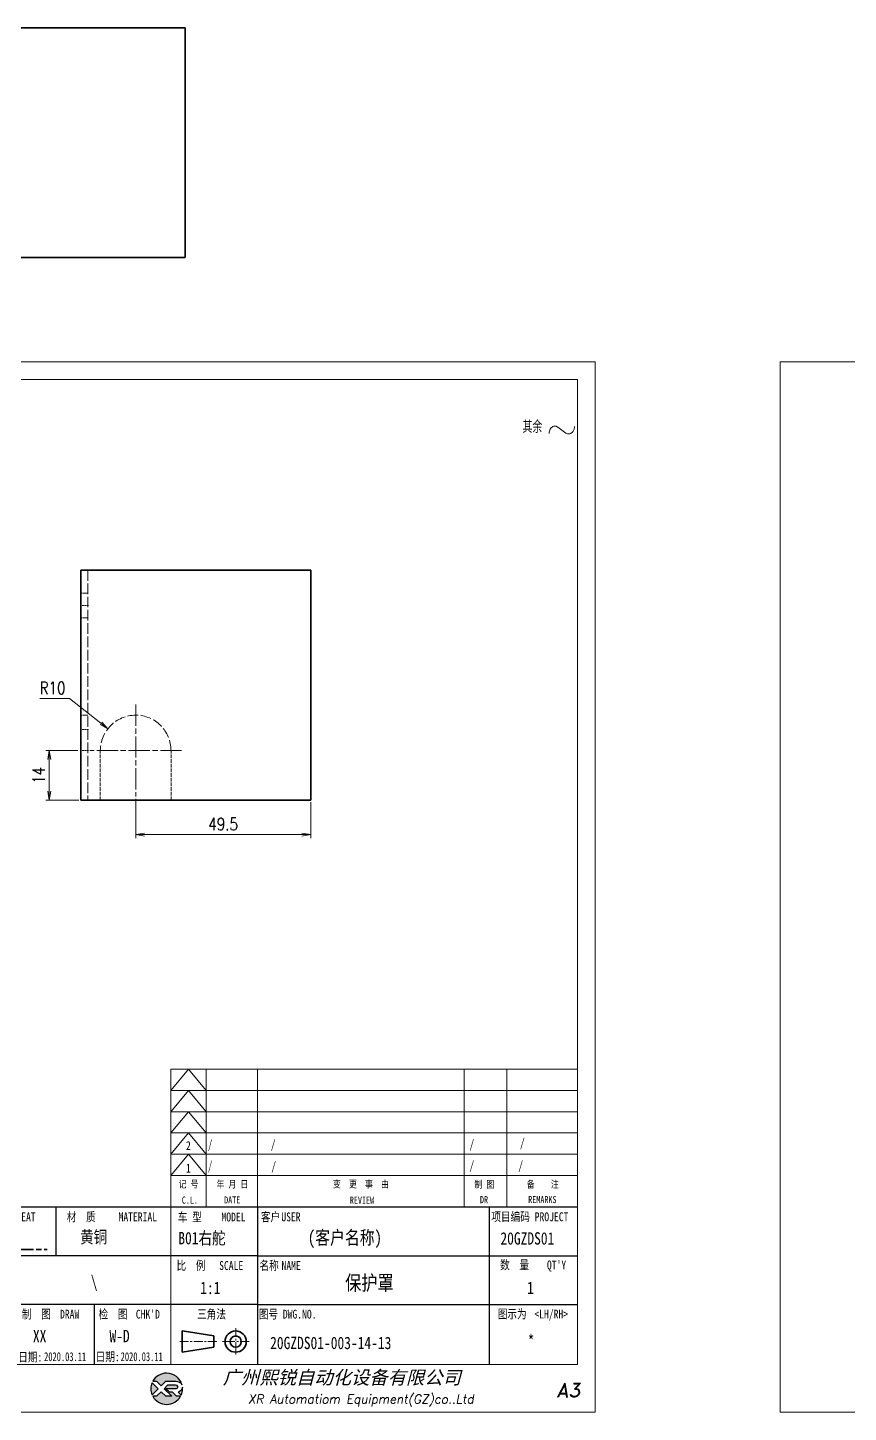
# Model space of a CAD drawing. Header units: inches. Extents: x 269 to 10986, y 1043 to 4337.
# Drawn here: x 3654 to 3886.1, y 1166.8 to 1558.3 of the extents above; entities that cross this region are included whole.
import ezdxf
from ezdxf.enums import TextEntityAlignment as Align

# ---------------------------------------------------------------- set-up
doc = ezdxf.new("R2010")
doc.units = ezdxf.units.IN
doc.header["$MEASUREMENT"] = 0
for name, pattern in [('AM_ISO02W050x2', [3.75, 3, -0.75]), ('AM_ISO08W050x2', [9, 6, -0.75, 1.5, -0.75]), ('CENTER', [2, 1.25, -0.25, 0.25, -0.25]), ('DOT2', [0.125, 0, -0.125])]:
    doc.linetypes.add(name, pattern=pattern)
for name, color, linetype in [('DIM', 3, 'Continuous'), ('layer 1', 7, 'Continuous'), ('图\\M+19E79\\M+195B6\\M+18E9A', 7, 'Continuous'), ('图号', 7, 'Continuous'), ('图名', 7, 'Continuous'), ('数量', 7, 'Continuous'), ('材质', 7, 'Continuous'), ('表面处理', 7, 'Continuous'), ('车型', 7, 'Continuous')]:
    doc.layers.add(name, color=color, linetype=linetype)
for name, color, linetype, lineweight in [('中心线', 2, 'AM_ISO08W050x2', 18), ('图框', 7, 'Continuous', 18), ('标注线', 3, 'Continuous', 18), ('粗实线', 7, 'Continuous', 35), ('粗点划线', 6, 'AM_ISO08W050x2', 35), ('虚线', 1, 'AM_ISO02W050x2', 18)]:
    doc.layers.add(name, color=color, linetype=linetype, lineweight=lineweight)
doc.layers.add('打印', color=7, linetype='Continuous', lineweight=15, plot=False)
doc.layers.add('打印-禁用', color=7, linetype='Continuous', lineweight=15, plot=False)
doc.styles.add('DIM', font='romans.shx', dxfattribs={"width": 0.8, "bigfont": 'bigfont.shx'})
doc.styles.add('STYLE1', font='')
doc.styles.add('国标', font='simfang.ttf', dxfattribs={"width": 0.8})
doc.styles.add('机械长仿宋', font='gbenor.shx', dxfattribs={"height": 1, "bigfont": 'gbcbig.shx'})
doc.styles.add('标题\\M+18E9A', font='romand.shx', dxfattribs={"oblique": 10, "bigfont": 'bigfont.shx'})
doc.styles.get('STYLE1').set_extended_font_data('SimSun')
doc.dimstyles.new('XR 1-1$0', dxfattribs={"dimtxt": 3.5, "dimasz": 2.5, "dimexe": 1, "dimexo": 0.625, "dimgap": 1.2, "dimtad": 1, "dimzin": 9, "dimdsep": 46, "dimtxsty": 'DIM', "dimblk": 'OPEN', "dimcen": 0, "dimclrd": 8, "dimclre": 8, "dimclrt": 2, "dimazin": 2, "dimtfac": 0.5, "dimtmove": 0, "dimatfit": 3, "dimldrblk": 'OPEN', "dimfxl": 0, "dimtolj": 2, "dimlwd": 18, "dimlwe": 18, "dimarcsym": 0})
doc.dimstyles.new('XR 1-1$4', dxfattribs={"dimtxt": 3.5, "dimasz": 2.5, "dimexe": 1, "dimexo": 0.625, "dimgap": 1.2, "dimtad": 1, "dimtoh": 1, "dimdsep": 46, "dimtxsty": 'DIM', "dimblk": 'OPEN', "dimcen": 0, "dimclrd": 8, "dimclre": 8, "dimclrt": 2, "dimazin": 2, "dimtfac": 0.5, "dimtofl": 0, "dimtmove": 0, "dimatfit": 3, "dimldrblk": 'OPEN', "dimfxl": 0, "dimtolj": 2, "dimlwd": 18, "dimlwe": 18, "dimarcsym": 0})

# ---------------------------------------------------------------- blocks, each defined once
blk = doc.blocks.new('XR')
at = {"true_color": 0xfc8000}
h = blk.add_hatch(color=30, dxfattribs=at)
h.set_gradient(color1=(252, 128, 0), rotation=240, one_color=1, tint=1, name='INVCURVED')
edge = h.paths.add_edge_path()
edge.add_spline(control_points=[(-434.18, -5928.47), (-433.9, -5928.74), (-433.63, -5929.01), (-433.63, -5929.01), (-433.63, -5929.01), (-433.63, -5929.01), (-433.36, -5928.74), (-433.09, -5928.47)], knot_values=[0.5625, 0.5625, 0.5625, 0.5625, 0.625, 0.625, 0.625, 0.625, 0.6875, 0.6875, 0.6875, 0.6875], degree=3, periodic=0)
edge.add_spline(control_points=[(-433.09, -5928.47), (-432.82, -5928.2), (-432.54, -5927.93), (-432.54, -5927.93), (-432.54, -5927.93), (-432.54, -5927.93), (-432.04, -5927.93), (-431.53, -5927.93)], knot_values=[0.4375, 0.4375, 0.4375, 0.4375, 0.5, 0.5, 0.5, 0.5, 0.5625, 0.5625, 0.5625, 0.5625], degree=3, periodic=0)
edge.add_spline(control_points=[(-431.53, -5927.93), (-431.03, -5927.93), (-430.52, -5927.93), (-430.52, -5927.93), (-430.52, -5927.93), (-430, -5927.93), (-429.43, -5927.96), (-429.01, -5928.33)], knot_values=[0.25, 0.25, 0.25, 0.25, 0.3125, 0.3125, 0.3125, 0.3125, 0.4375, 0.4375, 0.4375, 0.4375], degree=3, periodic=0)
edge.add_spline(control_points=[(-429.01, -5928.33), (-428.88, -5928.44), (-428.78, -5928.59), (-428.71, -5928.75)], knot_values=[0.125, 0.125, 0.125, 0.125, 0.25, 0.25, 0.25, 0.25], degree=3, periodic=0)
edge.add_spline(control_points=[(-428.71, -5928.75), (-429.13, -5927.18), (-430.58, -5926.02), (-432.31, -5926.02)], knot_values=[0, 0, 0, 0, 0.125, 0.125, 0.125, 0.125], degree=3, periodic=0)
edge.add_spline(control_points=[(-432.31, -5926.02), (-433.72, -5926.02), (-434.94, -5926.79), (-435.58, -5927.93)], knot_values=[0.875, 0.875, 0.875, 0.875, 1, 1, 1, 1], degree=3, periodic=0)
edge.add_spline(control_points=[(-435.58, -5927.93), (-435.58, -5927.93), (-434.72, -5927.93), (-434.72, -5927.93), (-434.72, -5927.93), (-434.72, -5927.93), (-434.45, -5928.2), (-434.18, -5928.47)], knot_values=[0.6875, 0.6875, 0.6875, 0.6875, 0.8125, 0.8125, 0.8125, 0.8125, 0.875, 0.875, 0.875, 0.875], degree=3, periodic=0)
edge = h.paths.add_edge_path()
edge.add_spline(control_points=[(-434.79, -5929.26), (-435.04, -5929.02), (-435.34, -5928.72), (-435.54, -5928.53)], knot_values=[0.562504, 0.562504, 0.562504, 0.562504, 0.656252, 0.656252, 0.656252, 0.656252], degree=3, periodic=0)
edge.add_spline(control_points=[(-435.54, -5928.53), (-435.67, -5928.4), (-435.76, -5928.31), (-435.76, -5928.31), (-435.76, -5928.31), (-435.94, -5928.74), (-436.03, -5929.21), (-436.03, -5929.71)], knot_values=[0.25, 0.25, 0.25, 0.25, 0.312504, 0.312504, 0.312504, 0.312504, 0.562504, 0.562504, 0.562504, 0.562504], degree=3, periodic=0)
edge.add_spline(control_points=[(-436.03, -5929.71), (-436.03, -5930.2), (-435.94, -5930.67), (-435.76, -5931.1), (-435.76, -5931.1), (-435.4, -5930.75), (-435.05, -5930.4)], knot_values=[0.874998, 0.874998, 0.874998, 0.874998, 1.124998, 1.124998, 1.124998, 1.25, 1.25, 1.25, 1.25], degree=3, periodic=0)
edge.add_spline(control_points=[(-435.05, -5930.4), (-434.7, -5930.05), (-434.34, -5929.71), (-434.34, -5929.71), (-434.34, -5929.71), (-434.34, -5929.71), (-434.34, -5929.71), (-434.34, -5929.71)], knot_values=[0.749878, 0.749878, 0.749878, 0.749878, 0.874875, 0.874875, 0.874875, 0.874875, 0.874998, 0.874998, 0.874998, 0.874998], degree=3, periodic=0)
edge.add_spline(control_points=[(-434.34, -5929.71), (-434.34, -5929.71), (-434.34, -5929.71), (-434.34, -5929.71)], knot_values=[0.749634, 0.749634, 0.749634, 0.749634, 0.749817, 0.749817, 0.749817, 0.749817], degree=3, periodic=0)
edge.add_spline(control_points=[(-434.35, -5929.7), (-434.35, -5929.7), (-434.35, -5929.7), (-434.35, -5929.7)], knot_values=[0.738281, 0.738281, 0.738281, 0.738281, 0.742188, 0.742188, 0.742188, 0.742188], degree=3, periodic=0)
edge.add_spline(control_points=[(-434.35, -5929.7), (-434.36, -5929.69), (-434.37, -5929.68), (-434.38, -5929.67)], knot_values=[0.726563, 0.726563, 0.726563, 0.726563, 0.738281, 0.738281, 0.738281, 0.738281], degree=3, periodic=0)
edge.add_spline(control_points=[(-434.38, -5929.67), (-434.38, -5929.66), (-434.39, -5929.65), (-434.4, -5929.65)], knot_values=[0.718751, 0.718751, 0.718751, 0.718751, 0.726563, 0.726563, 0.726563, 0.726563], degree=3, periodic=0)
edge.add_spline(control_points=[(-434.4, -5929.65), (-434.42, -5929.63), (-434.45, -5929.6), (-434.47, -5929.58)], knot_values=[0.703126, 0.703126, 0.703126, 0.703126, 0.718751, 0.718751, 0.718751, 0.718751], degree=3, periodic=0)
edge.add_spline(control_points=[(-434.47, -5929.58), (-434.5, -5929.55), (-434.53, -5929.52), (-434.56, -5929.49)], knot_values=[0.687501, 0.687501, 0.687501, 0.687501, 0.703126, 0.703126, 0.703126, 0.703126], degree=3, periodic=0)
edge.add_spline(control_points=[(-434.56, -5929.49), (-434.63, -5929.42), (-434.71, -5929.35), (-434.79, -5929.26)], knot_values=[0.656252, 0.656252, 0.656252, 0.656252, 0.687501, 0.687501, 0.687501, 0.687501], degree=3, periodic=0)
at = {"true_color": 0x0348ff}
h = blk.add_hatch(color=160, dxfattribs=at)
h.set_gradient(color1=(3, 72, 255), color2=(0, 41, 153), one_color=1, tint=0.3, name='HEMISPHERICAL')
edge = h.paths.add_edge_path()
edge.add_spline(control_points=[(-432.54, -5929.67), (-432.26, -5929.95), (-431.94, -5930.23), (-431.66, -5930.51), (-431.66, -5930.51), (-431.66, -5930.51), (-431.66, -5930.51), (-431.66, -5930.51)], knot_values=[0.736842, 0.736842, 0.736842, 0.736842, 0.789474, 0.789474, 0.789474, 0.789474, 0.802633, 0.802633, 0.802633, 0.802633], degree=3, periodic=0)
edge.add_spline(control_points=[(-431.66, -5930.51), (-431.65, -5930.51), (-431.65, -5930.52), (-431.65, -5930.52)], knot_values=[0.802633, 0.802633, 0.802633, 0.802633, 0.815791, 0.815791, 0.815791, 0.815791], degree=3, periodic=0)
edge.add_spline(control_points=[(-431.65, -5930.52), (-431.64, -5930.53), (-431.64, -5930.53), (-431.64, -5930.53)], knot_values=[0.815791, 0.815791, 0.815791, 0.815791, 0.82237, 0.82237, 0.82237, 0.82237], degree=3, periodic=0)
edge.add_spline(control_points=[(-431.64, -5930.53), (-431.64, -5930.53), (-431.64, -5930.53), (-431.63, -5930.54)], knot_values=[0.82237, 0.82237, 0.82237, 0.82237, 0.828949, 0.828949, 0.828949, 0.828949], degree=3, periodic=0)
edge.add_spline(control_points=[(-431.63, -5930.54), (-431.63, -5930.54), (-431.63, -5930.54), (-431.63, -5930.54), (-431.63, -5930.54), (-431.63, -5930.54), (-431.59, -5930.54), (-431.52, -5930.54)], knot_values=[0.841901, 0.841901, 0.841901, 0.841901, 0.842105, 0.842105, 0.842105, 0.842105, 0.855264, 0.855264, 0.855264, 0.855264], degree=3, periodic=0)
edge.add_spline(control_points=[(-431.52, -5930.54), (-431.46, -5930.54), (-431.38, -5930.54), (-431.3, -5930.54)], knot_values=[0.855264, 0.855264, 0.855264, 0.855264, 0.868422, 0.868422, 0.868422, 0.868422], degree=3, periodic=0)
edge.add_spline(control_points=[(-431.3, -5930.54), (-431.26, -5930.54), (-431.22, -5930.54), (-431.18, -5930.54)], knot_values=[0.868422, 0.868422, 0.868422, 0.868422, 0.875, 0.875, 0.875, 0.875], degree=3, periodic=0)
edge.add_spline(control_points=[(-431.18, -5930.54), (-431.14, -5930.54), (-431.1, -5930.54), (-431.07, -5930.54)], knot_values=[0.875, 0.875, 0.875, 0.875, 0.881579, 0.881579, 0.881579, 0.881579], degree=3, periodic=0)
edge.add_spline(control_points=[(-431.07, -5930.54), (-431.05, -5930.54), (-431.04, -5930.54), (-431.03, -5930.54)], knot_values=[0.881579, 0.881579, 0.881579, 0.881579, 0.884869, 0.884869, 0.884869, 0.884869], degree=3, periodic=0)
edge.add_spline(control_points=[(-431.03, -5930.54), (-431.02, -5930.54), (-431, -5930.54), (-431, -5930.54)], knot_values=[0.884869, 0.884869, 0.884869, 0.884869, 0.888158, 0.888158, 0.888158, 0.888158], degree=3, periodic=0)
edge.add_spline(control_points=[(-431, -5930.54), (-430.99, -5930.54), (-430.99, -5930.54), (-430.98, -5930.54)], knot_values=[0.888158, 0.888158, 0.888158, 0.888158, 0.889803, 0.889803, 0.889803, 0.889803], degree=3, periodic=0)
edge.add_spline(control_points=[(-430.98, -5930.54), (-430.98, -5930.54), (-430.98, -5930.54), (-430.97, -5930.54)], knot_values=[0.889803, 0.889803, 0.889803, 0.889803, 0.891447, 0.891447, 0.891447, 0.891447], degree=3, periodic=0)
edge.add_spline(control_points=[(-430.97, -5930.54), (-430.97, -5930.54), (-430.97, -5930.54), (-430.97, -5930.54)], knot_values=[0.891447, 0.891447, 0.891447, 0.891447, 0.89227, 0.89227, 0.89227, 0.89227], degree=3, periodic=0)
edge.add_spline(control_points=[(-430.97, -5930.54), (-430.97, -5930.54), (-430.97, -5930.54), (-430.97, -5930.54)], knot_values=[0.89227, 0.89227, 0.89227, 0.89227, 0.893092, 0.893092, 0.893092, 0.893092], degree=3, periodic=0)
edge.add_spline(control_points=[(-430.97, -5930.54), (-430.97, -5930.54), (-430.97, -5930.54), (-430.97, -5930.54)], knot_values=[0.893092, 0.893092, 0.893092, 0.893092, 0.893503, 0.893503, 0.893503, 0.893503], degree=3, periodic=0)
edge.add_spline(control_points=[(-430.97, -5930.54), (-430.97, -5930.54), (-430.97, -5930.54), (-430.97, -5930.54)], knot_values=[0.893503, 0.893503, 0.893503, 0.893503, 0.893914, 0.893914, 0.893914, 0.893914], degree=3, periodic=0)
edge.add_spline(control_points=[(-430.97, -5930.54), (-430.97, -5930.54), (-430.97, -5930.54), (-430.97, -5930.54)], knot_values=[0.893914, 0.893914, 0.893914, 0.893914, 0.89412, 0.89412, 0.89412, 0.89412], degree=3, periodic=0)
edge.add_spline(control_points=[(-430.97, -5930.54), (-430.97, -5930.54), (-430.97, -5930.54), (-430.97, -5930.54)], knot_values=[0.89412, 0.89412, 0.89412, 0.89412, 0.894326, 0.894326, 0.894326, 0.894326], degree=3, periodic=0)
edge.add_spline(control_points=[(-430.97, -5930.54), (-430.97, -5930.54), (-430.97, -5930.54), (-430.97, -5930.54)], knot_values=[0.894428, 0.894428, 0.894428, 0.894428, 0.894531, 0.894531, 0.894531, 0.894531], degree=3, periodic=0)
edge.add_spline(control_points=[(-430.97, -5930.54), (-430.97, -5930.54), (-430.97, -5930.54), (-430.97, -5930.54)], knot_values=[0.894531, 0.894531, 0.894531, 0.894531, 0.894583, 0.894583, 0.894583, 0.894583], degree=3, periodic=0)
edge.add_spline(control_points=[(-430.97, -5930.54), (-430.97, -5930.54), (-430.97, -5930.54), (-430.97, -5930.54), (-430.97, -5930.54), (-430.97, -5930.54), (-430.73, -5930.78), (-430.49, -5931.01)], knot_values=[0.894685, 0.894685, 0.894685, 0.894685, 0.894737, 0.894737, 0.894737, 0.894737, 0.921052, 0.921052, 0.921052, 0.921052], degree=3, periodic=0)
edge.add_spline(control_points=[(-430.49, -5931.01), (-430.26, -5931.24), (-430.02, -5931.48), (-430.02, -5931.48)], knot_values=[0.921052, 0.921052, 0.921052, 0.921052, 0.947368, 0.947368, 0.947368, 0.947368], degree=3, periodic=0)
edge.add_spline(control_points=[(-430.02, -5931.48), (-430.02, -5931.48), (-430.02, -5931.48), (-430.02, -5931.48)], knot_values=[0.947522, 0.947522, 0.947522, 0.947522, 0.947573, 0.947573, 0.947573, 0.947573], degree=3, periodic=0)
edge.add_spline(control_points=[(-430.02, -5931.48), (-430.02, -5931.48), (-430.02, -5931.48), (-430.02, -5931.48)], knot_values=[0.947573, 0.947573, 0.947573, 0.947573, 0.947676, 0.947676, 0.947676, 0.947676], degree=3, periodic=0)
edge.add_spline(control_points=[(-430.02, -5931.48), (-430.02, -5931.48), (-430.02, -5931.48), (-430.02, -5931.48)], knot_values=[0.947676, 0.947676, 0.947676, 0.947676, 0.947779, 0.947779, 0.947779, 0.947779], degree=3, periodic=0)
edge.add_spline(control_points=[(-430.02, -5931.48), (-430.02, -5931.48), (-430.02, -5931.48), (-430.02, -5931.48)], knot_values=[0.947779, 0.947779, 0.947779, 0.947779, 0.947984, 0.947984, 0.947984, 0.947984], degree=3, periodic=0)
edge.add_spline(control_points=[(-430.02, -5931.48), (-430.02, -5931.48), (-430.02, -5931.48), (-430.02, -5931.48)], knot_values=[0.947984, 0.947984, 0.947984, 0.947984, 0.94819, 0.94819, 0.94819, 0.94819], degree=3, periodic=0)
edge.add_spline(control_points=[(-430.02, -5931.48), (-430.02, -5931.48), (-430.02, -5931.48), (-430.02, -5931.48)], knot_values=[0.94819, 0.94819, 0.94819, 0.94819, 0.948601, 0.948601, 0.948601, 0.948601], degree=3, periodic=0)
edge.add_spline(control_points=[(-430.02, -5931.48), (-430.02, -5931.48), (-430.02, -5931.48), (-430.02, -5931.48)], knot_values=[0.948601, 0.948601, 0.948601, 0.948601, 0.949012, 0.949012, 0.949012, 0.949012], degree=3, periodic=0)
edge.add_spline(control_points=[(-430.02, -5931.48), (-430.02, -5931.48), (-430.01, -5931.48), (-430.01, -5931.48)], knot_values=[0.949012, 0.949012, 0.949012, 0.949012, 0.949834, 0.949834, 0.949834, 0.949834], degree=3, periodic=0)
edge.add_spline(control_points=[(-430.01, -5931.48), (-430.01, -5931.48), (-430.01, -5931.48), (-430.01, -5931.48)], knot_values=[0.949834, 0.949834, 0.949834, 0.949834, 0.950657, 0.950657, 0.950657, 0.950657], degree=3, periodic=0)
edge.add_spline(control_points=[(-430.01, -5931.48), (-430.01, -5931.48), (-430, -5931.48), (-430, -5931.48)], knot_values=[0.950657, 0.950657, 0.950657, 0.950657, 0.952301, 0.952301, 0.952301, 0.952301], degree=3, periodic=0)
edge.add_spline(control_points=[(-430, -5931.48), (-429.99, -5931.48), (-429.98, -5931.48), (-429.98, -5931.48)], knot_values=[0.952301, 0.952301, 0.952301, 0.952301, 0.953946, 0.953946, 0.953946, 0.953946], degree=3, periodic=0)
edge.add_spline(control_points=[(-429.98, -5931.48), (-429.96, -5931.48), (-429.95, -5931.48), (-429.93, -5931.48)], knot_values=[0.953946, 0.953946, 0.953946, 0.953946, 0.957236, 0.957236, 0.957236, 0.957236], degree=3, periodic=0)
edge.add_spline(control_points=[(-429.93, -5931.48), (-429.91, -5931.48), (-429.89, -5931.48), (-429.87, -5931.48)], knot_values=[0.957236, 0.957236, 0.957236, 0.957236, 0.960525, 0.960525, 0.960525, 0.960525], degree=3, periodic=0)
edge.add_spline(control_points=[(-429.87, -5931.48), (-429.82, -5931.48), (-429.77, -5931.48), (-429.71, -5931.48)], knot_values=[0.960525, 0.960525, 0.960525, 0.960525, 0.967104, 0.967104, 0.967104, 0.967104], degree=3, periodic=0)
edge.add_spline(control_points=[(-429.71, -5931.48), (-429.65, -5931.48), (-429.59, -5931.48), (-429.53, -5931.48)], knot_values=[0.967104, 0.967104, 0.967104, 0.967104, 0.973683, 0.973683, 0.973683, 0.973683], degree=3, periodic=0)
edge.add_spline(control_points=[(-429.53, -5931.48), (-429.41, -5931.48), (-429.29, -5931.48), (-429.19, -5931.48)], knot_values=[0.973683, 0.973683, 0.973683, 0.973683, 0.98684, 0.98684, 0.98684, 0.98684], degree=3, periodic=0)
edge.add_spline(control_points=[(-429.19, -5931.48), (-429.1, -5931.48), (-429.04, -5931.48), (-429.04, -5931.48), (-429.67, -5932.62), (-430.9, -5933.39), (-432.31, -5933.39)], knot_values=[0.98684, 0.98684, 0.98684, 0.98684, 1, 1, 1, 1.052632, 1.052632, 1.052632, 1.052632], degree=3, periodic=0)
edge.add_spline(control_points=[(-432.31, -5933.39), (-433.72, -5933.39), (-434.94, -5932.62), (-435.58, -5931.48), (-435.58, -5931.48), (-435.58, -5931.48), (-435.36, -5931.48), (-435.15, -5931.48)], knot_values=[0.052632, 0.052632, 0.052632, 0.052632, 0.105263, 0.105263, 0.105263, 0.105263, 0.131579, 0.131579, 0.131579, 0.131579], degree=3, periodic=0)
edge.add_spline(control_points=[(-435.15, -5931.48), (-434.93, -5931.48), (-434.72, -5931.48), (-434.72, -5931.48), (-434.72, -5931.48), (-434.72, -5931.48), (-434.45, -5931.21), (-434.18, -5930.94)], knot_values=[0.131579, 0.131579, 0.131579, 0.131579, 0.157895, 0.157895, 0.157895, 0.157895, 0.184211, 0.184211, 0.184211, 0.184211], degree=3, periodic=0)
edge.add_spline(control_points=[(-434.18, -5930.94), (-433.9, -5930.67), (-433.63, -5930.4), (-433.63, -5930.4), (-433.63, -5930.4), (-433.63, -5930.4), (-433.36, -5930.67), (-433.09, -5930.94)], knot_values=[0.184211, 0.184211, 0.184211, 0.184211, 0.210526, 0.210526, 0.210526, 0.210526, 0.236842, 0.236842, 0.236842, 0.236842], degree=3, periodic=0)
edge.add_spline(control_points=[(-433.09, -5930.94), (-432.82, -5931.21), (-432.54, -5931.48), (-432.54, -5931.48), (-432.54, -5931.48), (-432.54, -5931.48), (-432.19, -5931.48), (-431.83, -5931.48)], knot_values=[0.236842, 0.236842, 0.236842, 0.236842, 0.263158, 0.263158, 0.263158, 0.263158, 0.289474, 0.289474, 0.289474, 0.289474], degree=3, periodic=0)
edge.add_spline(control_points=[(-431.83, -5931.48), (-431.48, -5931.48), (-431.12, -5931.48), (-431.12, -5931.48), (-431.12, -5931.48), (-431.12, -5931.48), (-431.57, -5931.03), (-432.02, -5930.59)], knot_values=[0.289474, 0.289474, 0.289474, 0.289474, 0.315789, 0.315789, 0.315789, 0.315789, 0.342105, 0.342105, 0.342105, 0.342105], degree=3, periodic=0)
edge.add_spline(control_points=[(-432.02, -5930.59), (-432.47, -5930.15), (-432.92, -5929.71), (-432.92, -5929.71), (-432.92, -5929.71), (-432.92, -5929.71), (-432.71, -5929.5), (-432.5, -5929.29)], knot_values=[0.342105, 0.342105, 0.342105, 0.342105, 0.368421, 0.368421, 0.368421, 0.368421, 0.394737, 0.394737, 0.394737, 0.394737], degree=3, periodic=0)
edge.add_spline(control_points=[(-432.5, -5929.29), (-432.3, -5929.09), (-432.09, -5928.88), (-432.09, -5928.88)], knot_values=[0.394737, 0.394737, 0.394737, 0.394737, 0.421053, 0.421053, 0.421053, 0.421053], degree=3, periodic=0)
edge.add_spline(control_points=[(-432.09, -5928.88), (-432.09, -5928.88), (-432.06, -5928.86), (-432.06, -5928.86)], knot_values=[0.421053, 0.421053, 0.421053, 0.421053, 0.473684, 0.473684, 0.473684, 0.473684], degree=3, periodic=0)
edge.add_spline(control_points=[(-432.06, -5928.86), (-432.06, -5928.86), (-432.06, -5928.86), (-432.06, -5928.86), (-432.06, -5928.86), (-432.06, -5928.86), (-430.4, -5928.86), (-430.26, -5928.86)], knot_values=[0.473684, 0.473684, 0.473684, 0.473684, 0.473684, 0.473684, 0.473684, 0.473684, 0.526316, 0.526316, 0.526316, 0.526316], degree=3, periodic=0)
edge.add_spline(control_points=[(-430.26, -5928.86), (-429.54, -5928.86), (-429.62, -5929.4), (-429.83, -5929.55)], knot_values=[0.526316, 0.526316, 0.526316, 0.526316, 0.578947, 0.578947, 0.578947, 0.578947], degree=3, periodic=0)
edge.add_spline(control_points=[(-429.83, -5929.55), (-429.94, -5929.62), (-430.08, -5929.65), (-430.26, -5929.65), (-430.26, -5929.65), (-430.26, -5929.65), (-430.48, -5929.65), (-430.71, -5929.66)], knot_values=[0.578947, 0.578947, 0.578947, 0.578947, 0.631579, 0.631579, 0.631579, 0.631579, 0.657895, 0.657895, 0.657895, 0.657895], degree=3, periodic=0)
edge.add_spline(control_points=[(-430.71, -5929.66), (-430.93, -5929.66), (-431.15, -5929.67), (-431.15, -5929.67), (-431.15, -5929.67), (-431.15, -5929.67), (-432.54, -5929.67), (-432.54, -5929.67)], knot_values=[0.657895, 0.657895, 0.657895, 0.657895, 0.684211, 0.684211, 0.684211, 0.684211, 0.736842, 0.736842, 0.736842, 0.736842], degree=3, periodic=0)
edge = h.paths.add_edge_path()
edge.add_spline(control_points=[(-428.6, -5929.32), (-428.61, -5929.67), (-428.76, -5930), (-429.06, -5930.22)], knot_values=[0.8, 0.8, 0.8, 0.8, 1, 1, 1, 1], degree=3, periodic=0)
edge.add_spline(control_points=[(-429.06, -5930.22), (-429.22, -5930.34), (-429.41, -5930.43), (-429.61, -5930.48)], knot_values=[0.6, 0.6, 0.6, 0.6, 0.8, 0.8, 0.8, 0.8], degree=3, periodic=0)
edge.add_spline(control_points=[(-429.61, -5930.48), (-429.61, -5930.48), (-428.9, -5931.19), (-428.9, -5931.19), (-428.9, -5931.19), (-428.69, -5930.73), (-428.58, -5930.23), (-428.58, -5929.71)], knot_values=[0.2, 0.2, 0.2, 0.2, 0.4, 0.4, 0.4, 0.4, 0.6, 0.6, 0.6, 0.6], degree=3, periodic=0)
edge.add_spline(control_points=[(-428.58, -5929.71), (-428.58, -5929.58), (-428.59, -5929.45), (-428.6, -5929.32)], knot_values=[0, 0, 0, 0, 0.2, 0.2, 0.2, 0.2], degree=3, periodic=0)
at = {"layer": 'layer 1', "color": 30}
for points, knots in [([(-432.31, -5926.02), (-430.58, -5926.02), (-429.13, -5927.18), (-428.71, -5928.75), (-428.71, -5928.75), (-428.78, -5928.59), (-428.88, -5928.44), (-429.01, -5928.33), (-429.01, -5928.33), (-429.43, -5927.96), (-430, -5927.93), (-430.52, -5927.93), (-430.52, -5927.93), (-430.52, -5927.93), (-432.54, -5927.93), (-432.54, -5927.93), (-432.54, -5927.93), (-432.54, -5927.93), (-433.63, -5929.01), (-433.63, -5929.01), (-433.63, -5929.01), (-433.63, -5929.01), (-434.72, -5927.93), (-434.72, -5927.93), (-434.72, -5927.93), (-434.72, -5927.93), (-435.58, -5927.93), (-435.58, -5927.93), (-435.58, -5927.93), (-434.94, -5926.79), (-433.72, -5926.02), (-432.31, -5926.02)], [0, 0, 0, 0, 0.125, 0.125, 0.125, 0.125, 0.25, 0.25, 0.25, 0.25, 0.375, 0.375, 0.375, 0.375, 0.5, 0.5, 0.5, 0.5, 0.625, 0.625, 0.625, 0.625, 0.75, 0.75, 0.75, 0.75, 0.875, 0.875, 0.875, 0.875, 1, 1, 1, 1]), ([(-435.76, -5931.1), (-435.94, -5930.67), (-436.03, -5930.2), (-436.03, -5929.71), (-436.03, -5929.71), (-436.03, -5929.21), (-435.94, -5928.74), (-435.76, -5928.31), (-435.76, -5928.31), (-435.76, -5928.31), (-434.34, -5929.71), (-434.34, -5929.71), (-434.34, -5929.71), (-434.34, -5929.71), (-435.76, -5931.1), (-435.76, -5931.1)], [0, 0, 0, 0, 0.25, 0.25, 0.25, 0.25, 0.5, 0.5, 0.5, 0.5, 0.75, 0.75, 0.75, 0.75, 1, 1, 1, 1])]:
    blk.add_open_spline(points, degree=3, knots=knots, dxfattribs=at)
at = {"layer": 'layer 1', "color": 154}
for points, knots in [([(-429.04, -5931.48), (-429.67, -5932.62), (-430.9, -5933.39), (-432.31, -5933.39), (-432.31, -5933.39), (-433.72, -5933.39), (-434.94, -5932.62), (-435.58, -5931.48), (-435.58, -5931.48), (-435.58, -5931.48), (-434.72, -5931.48), (-434.72, -5931.48), (-434.72, -5931.48), (-434.72, -5931.48), (-433.63, -5930.4), (-433.63, -5930.4), (-433.63, -5930.4), (-433.63, -5930.4), (-432.54, -5931.48), (-432.54, -5931.48), (-432.54, -5931.48), (-432.54, -5931.48), (-431.12, -5931.48), (-431.12, -5931.48), (-431.12, -5931.48), (-431.12, -5931.48), (-432.92, -5929.71), (-432.92, -5929.71), (-432.92, -5929.71), (-432.92, -5929.71), (-432.09, -5928.88), (-432.09, -5928.88), (-432.09, -5928.88), (-432.09, -5928.88), (-432.06, -5928.86), (-432.06, -5928.86), (-432.06, -5928.86), (-432.06, -5928.86), (-430.4, -5928.86), (-430.26, -5928.86), (-430.26, -5928.86), (-429.54, -5928.86), (-429.62, -5929.4), (-429.83, -5929.55), (-429.83, -5929.55), (-429.94, -5929.62), (-430.08, -5929.65), (-430.26, -5929.65), (-430.26, -5929.65), (-430.26, -5929.65), (-431.15, -5929.67), (-431.15, -5929.67), (-431.15, -5929.67), (-431.15, -5929.67), (-432.54, -5929.67), (-432.54, -5929.67), (-432.54, -5929.67), (-432.26, -5929.95), (-431.94, -5930.23), (-431.66, -5930.51), (-431.66, -5930.51), (-431.66, -5930.51), (-431.63, -5930.54), (-431.63, -5930.54), (-431.63, -5930.54), (-431.63, -5930.54), (-430.97, -5930.54), (-430.97, -5930.54), (-430.97, -5930.54), (-430.97, -5930.54), (-430.02, -5931.48), (-430.02, -5931.48), (-430.02, -5931.48), (-430.02, -5931.48), (-429.04, -5931.48), (-429.04, -5931.48)], [0, 0, 0, 0, 0.052632, 0.052632, 0.052632, 0.052632, 0.105263, 0.105263, 0.105263, 0.105263, 0.157895, 0.157895, 0.157895, 0.157895, 0.210526, 0.210526, 0.210526, 0.210526, 0.263158, 0.263158, 0.263158, 0.263158, 0.315789, 0.315789, 0.315789, 0.315789, 0.368421, 0.368421, 0.368421, 0.368421, 0.421053, 0.421053, 0.421053, 0.421053, 0.473684, 0.473684, 0.473684, 0.473684, 0.526316, 0.526316, 0.526316, 0.526316, 0.578947, 0.578947, 0.578947, 0.578947, 0.631579, 0.631579, 0.631579, 0.631579, 0.684211, 0.684211, 0.684211, 0.684211, 0.736842, 0.736842, 0.736842, 0.736842, 0.789474, 0.789474, 0.789474, 0.789474, 0.842105, 0.842105, 0.842105, 0.842105, 0.894737, 0.894737, 0.894737, 0.894737, 0.947368, 0.947368, 0.947368, 0.947368, 1, 1, 1, 1]), ([(-428.6, -5929.32), (-428.59, -5929.45), (-428.58, -5929.58), (-428.58, -5929.71), (-428.58, -5929.71), (-428.58, -5930.23), (-428.69, -5930.73), (-428.9, -5931.19), (-428.9, -5931.19), (-428.9, -5931.19), (-429.61, -5930.48), (-429.61, -5930.48), (-429.61, -5930.48), (-429.41, -5930.43), (-429.22, -5930.34), (-429.06, -5930.22), (-429.06, -5930.22), (-428.76, -5930), (-428.61, -5929.67), (-428.6, -5929.32)], [0, 0, 0, 0, 0.2, 0.2, 0.2, 0.2, 0.4, 0.4, 0.4, 0.4, 0.6, 0.6, 0.6, 0.6, 0.8, 0.8, 0.8, 0.8, 1, 1, 1, 1])]:
    blk.add_open_spline(points, degree=3, knots=knots, dxfattribs=at)
blk = doc.blocks.new('GZDEH零件A3图框V01版')
at = {"layer": '中心线', "color": 1, "linetype": 'CENTER', "lineweight": 5, "ltscale": 2}
for p, q in [((3175.82, -1822.66), (3175.82, -1830.26)), ((3170.49, -1826.46), (3159.89, -1826.46)), ((3179.62, -1826.46), (3172.02, -1826.46))]:
    blk.add_line(p, q, dxfattribs=at)
at = {"layer": '图\\M+19E79\\M+195B6\\M+18E9A', "color": 7}
blk.add_line((3272.49, -1788.46), (3092.49, -1788.46), dxfattribs=at)
at = {"layer": '图\\M+19E79\\M+195B6\\M+18E9A', "color": 9}
for p, q in [((3272.49, -1788.46), (3092.49, -1788.46)), ((3124.99, -1788.46), (3124.99, -1802.35)), ((3181.99, -1788.46), (3181.99, -1832.96)), ((3247.49, -1788.46), (3247.49, -1832.96)), ((3181.99, -1802.21), (3092.49, -1802.21)), ((3181.99, -1802.21), (3272.49, -1802.21)), ((3181.99, -1815.96), (3092.49, -1815.96)), ((3135.83, -1815.96), (3135.83, -1832.96)), ((3135.83, -1815.96), (3135.83, -1832.96)), ((3181.99, -1815.96), (3272.49, -1815.96))]:
    blk.add_line(p, q, dxfattribs=at)
at = {"layer": '图框', "linetype": 'Continuous'}
for p, q in [((3272.49, -1554.46), (2882.49, -1554.46)), ((3272.49, -1832.96), (3272.49, -1554.46)), ((3157.49, -1749.46), (3272.49, -1749.46)), ((3157.49, -1832.96), (3157.49, -1749.46)), ((2882.49, -1832.96), (3272.49, -1832.96))]:
    blk.add_line(p, q, dxfattribs=at)
at = {"layer": '图框', "color": 9}
for p, q in [((3157.49, -1755.46), (3162.49, -1749.46)), ((3162.49, -1749.46), (3167.49, -1755.46)), ((3167.49, -1788.46), (3167.49, -1749.46)), ((3240.49, -1788.46), (3240.49, -1749.46)), ((3252.49, -1749.46), (3252.49, -1788.46)), ((3157.49, -1755.46), (3272.49, -1755.46)), ((3157.49, -1761.46), (3162.49, -1755.46)), ((3162.49, -1755.46), (3167.49, -1761.46)), ((3157.49, -1761.46), (3272.49, -1761.46)), ((3157.49, -1767.46), (3162.49, -1761.46)), ((3162.49, -1761.46), (3167.49, -1767.46)), ((3157.49, -1767.46), (3272.49, -1767.46)), ((3157.49, -1773.46), (3162.49, -1767.46)), ((3162.49, -1767.46), (3167.49, -1773.46)), ((3157.49, -1773.46), (3272.49, -1773.46)), ((3157.49, -1779.46), (3162.49, -1773.46)), ((3162.49, -1773.46), (3167.49, -1779.46)), ((3157.49, -1779.46), (3272.49, -1779.46))]:
    blk.add_line(p, q, dxfattribs=at)
at = {"layer": '图框', "color": 9, "linetype": 'Continuous'}
blk.add_line((3181.99, -1749.46), (3181.99, -1832.96), dxfattribs=at)
at = {"layer": '图框', "color": 2, "linetype": 'ByBlock', "lineweight": 35}
for p, q in [((3169.69, -1824.86), (3160.69, -1823.46)), ((3160.69, -1829.46), (3160.69, -1823.46)), ((3169.69, -1828.06), (3160.69, -1829.46)), ((3169.69, -1824.86), (3169.69, -1828.06))]:
    blk.add_line(p, q, dxfattribs=at)
for radius in [3, 1.6]:
    blk.add_circle((3175.82, -1826.46), radius, dxfattribs=at)
at = {"layer": '打印-禁用', "linetype": 'Continuous'}
for p, q in [((2857.49, -1549.46), (2857.49, -1846.46)), ((3277.49, -1549.46), (2857.49, -1549.46)), ((3277.49, -1846.46), (3277.49, -1549.46)), ((2857.49, -1846.46), (3277.49, -1846.46))]:
    blk.add_line(p, q, dxfattribs=at)
at = {"layer": 'DIM', "xscale": 1.199999999999818, "yscale": 1.199999999999818, "zscale": 1.199999999999818}
blk.add_blockref('XR', (3675.07, 5275.84), dxfattribs=at)
at = {"layer": '图\\M+19E79\\M+195B6\\M+18E9A', "color": 9, "style": '国标', "width": 0.8}
for s, p in [('HEAT TREAT', (3112.45, -1792.46)), ('MATERIAL', (3148.14, -1792.46)), ('客户', (3185.68, -1792.46)), ('USER', (3191.46, -1792.46)), ('制  图', (3119.43, -1819.96)), ('检  图', (3141.11, -1819.96)), ('日期:', (3117.71, -1832.1)), ('日期:', (3139.62, -1832))]:
    blk.add_text(s, height=2.5, dxfattribs=at).set_placement(p, align=Align.CENTER)
for s, p in [('材  质', (3128.04, -1792.46)), ('项目编码 PROJECT', (3248.13, -1792.43)), ('比  例\u3000', (3159.1, -1806.21)), ('SCALE', (3171.15, -1806.21)), ('名称\u3000', (3182.54, -1806.21)), ('NAME', (3188.8, -1806.21)), ('数  量', (3250.61, -1806.05)), ("QT'Y ", (3263.86, -1806.05)), (' DRAW', (3124.78, -1819.96)), ("CHK'D", (3147.58, -1819.96)), ('三角法', (3164.9, -1819.96)), ('图号', (3182.36, -1819.96)), ('DWG.NO.', (3189.16, -1819.96)), ('图示为', (3249.94, -1819.93)), ('<LH/RH>', (3260.31, -1819.93))]:
    blk.add_text(s, height=2.5, dxfattribs=at).set_placement(p)
for s, p in [('车 型', (3162.87, -1791.2)), ('MODEL', (3175.2, -1791.24))]:
    blk.add_text(s, height=2.5, dxfattribs=at).set_placement(p, align=Align.MIDDLE)
at = {"layer": '图\\M+19E79\\M+195B6\\M+18E9A', "color": 7, "lineweight": -3, "style": 'STYLE1', "oblique": 15}
blk.add_text('广州熙锐自动化设备有限公司 ', height=3.8, dxfattribs=at).set_placement((3172.16, -1838.51))
at = {"layer": '图\\M+19E79\\M+195B6\\M+18E9A', "color": 7, "style": '标题\\M+18E9A', "oblique": 10}
for s, height, p in [('A3', 4, (3269.91, -1840.2)), ('XR Automatiom Equipment(GZ)co..Ltd', 2.5, (3211.26, -1842.9))]:
    blk.add_text(s, height=height, dxfattribs=at).set_placement(p, align=Align.MIDDLE)
at = {"layer": '图框', "color": 9, "style": '国标', "width": 0.8}
for s, p in [('记 号', (3162.47, -1782.94)), ('年 月 日', (3174.9, -1782.98)), ('变  更  事  由', (3211.24, -1782.93)), ('C.L.', (3162.86, -1787.45)), ('DATE', (3174.85, -1787.42)), ('REVIEW', (3211.55, -1787.45))]:
    blk.add_text(s, height=2, dxfattribs=at).set_placement(p, align=Align.CENTER)
for s, p in [('制 图', (3246.15, -1781.95)), ('备    注', (3262.68, -1781.92)), ('DR', (3246.06, -1786.34)), ('REMARKS', (3262.57, -1786.32))]:
    blk.add_text(s, height=2, dxfattribs=at).set_placement(p, align=Align.MIDDLE)
blk = doc.blocks.new('DEH A3')
at = {"layer": '图框'}
blk.add_blockref('GZDEH零件A3图框V01版', (-2857.49, 1846.46), dxfattribs=at)
blk = doc.blocks.new('其余不去材料')
at = {"layer": '标注线', "color": 2, "lineweight": 13}
for points in [[(0, 0.17), (0.01, 0.48), (0.07, 0.79), (0.16, 1.09), (0.28, 1.36), (0.44, 1.6), (0.62, 1.8), (0.82, 1.97), (1.04, 2.09), (1.26, 2.17), (1.49, 2.21), (1.72, 2.21), (1.94, 2.17), (2.37, 1.97), (2.41, 1.95)], [(2.41, 1.95), (3.55, 1.11), (4.7, 0.27)], [(4.7, 0.27), (4.91, 0.14), (5.14, 0.05), (5.37, 0), (5.6, 0), (5.82, 0.04), (6.04, 0.11), (6.45, 0.38), (6.79, 0.8), (7.02, 1.34), (7.11, 1.95), (7.11, 2.09)]]:
    blk.add_lwpolyline(points, dxfattribs=at)
at = {"layer": '标注线', "color": 7, "linetype": 'DOT2', "style": '机械长仿宋'}
blk.add_text('其余', height=3.5, dxfattribs=at).set_placement((-7.56, 0.3))
blk = doc.blocks.new('_Open')
at = {"color": 0, "linetype": 'ByBlock', "lineweight": -2}
for p, q in [((-1, 0.17), (0, 0)), ((-1, -0.17), (0, 0)), ((0, 0), (-1, 0))]:
    blk.add_line(p, q, dxfattribs=at)
blk = doc.blocks.new('*D828')
at = {"layer": 'Defpoints', "color": 0, "transparency": 16777216}
for p in [(3684.54, 1340.92), (3734.04, 1339.92), (3734.04, 1330.18)]:
    blk.add_point(p, dxfattribs=at)
at = {"layer": '标注线', "color": 8, "lineweight": 18, "transparency": 16777216}
for p, q in [((3684.54, 1340.3), (3684.54, 1329.18)), ((3734.04, 1339.3), (3734.04, 1329.18)), ((3687.04, 1330.18), (3731.54, 1330.18))]:
    blk.add_line(p, q, dxfattribs=at)
at = {"layer": '标注线', "color": 8, "lineweight": 18, "transparency": 16777216, "xscale": 2.5, "yscale": 2.5, "zscale": 2.5, "rotation": 180}
blk.add_blockref('_Open', (3684.54, 1330.18), dxfattribs=at)
at = {"layer": '标注线', "color": 8, "lineweight": 18, "transparency": 16777216, "xscale": 2.5, "yscale": 2.5, "zscale": 2.5}
blk.add_blockref('_Open', (3734.04, 1330.18), dxfattribs=at)
at = {"layer": '标注线', "color": 2, "transparency": 16777216, "insert": (3709.29, 1333.13), "char_height": 3.5, "attachment_point": 5, "style": 'DIM'}
blk.add_mtext('\\A2;49.5', dxfattribs=at)
blk = doc.blocks.new('*D829')
at = {"layer": 'Defpoints', "color": 0, "transparency": 16777216}
for p in [(3660.09, 1353.92), (3668.84, 1353.92), (3669.04, 1339.92)]:
    blk.add_point(p, dxfattribs=at)
at = {"layer": '标注线', "color": 8, "lineweight": 18, "transparency": 16777216}
for p, q in [((3668.22, 1353.92), (3659.09, 1353.92)), ((3660.09, 1342.42), (3660.09, 1351.42)), ((3668.42, 1339.92), (3659.09, 1339.92))]:
    blk.add_line(p, q, dxfattribs=at)
at = {"layer": '标注线', "color": 8, "lineweight": 18, "transparency": 16777216, "xscale": 2.5, "yscale": 2.5, "zscale": 2.5}
for p, rotation in [((3660.09, 1353.92), 90), ((3660.09, 1339.92), 270)]:
    blk.add_blockref('_Open', p, dxfattribs=dict(at, rotation=rotation))
at = {"layer": '标注线', "color": 2, "transparency": 16777216, "insert": (3657.14, 1346.92), "char_height": 3.5, "attachment_point": 5, "rotation": 90, "style": 'DIM'}
blk.add_mtext('\\A2;14', dxfattribs=at)
blk = doc.blocks.new('*D830')
at = {"layer": 'Defpoints', "color": 0, "transparency": 16777216}
for p in [(3676.69, 1360.11), (3684.54, 1353.92)]:
    blk.add_point(p, dxfattribs=at)
at = {"layer": '标注线', "color": 8, "lineweight": 18, "transparency": 16777216}
for p, q in [((3657.44, 1368.67), (3665.84, 1368.67)), ((3665.84, 1368.67), (3674.73, 1361.66))]:
    blk.add_line(p, q, dxfattribs=at)
at = {"layer": '标注线', "color": 8, "lineweight": 18, "transparency": 16777216, "xscale": 2.5, "yscale": 2.5, "zscale": 2.5, "rotation": 321.7522657740398}
blk.add_blockref('_Open', (3676.69, 1360.11), dxfattribs=at)
at = {"layer": '标注线', "color": 2, "transparency": 16777216, "insert": (3661.04, 1371.62), "char_height": 3.5, "attachment_point": 5, "style": 'DIM'}
blk.add_mtext('\\A2;R10', dxfattribs=at)

msp = doc.modelspace()

# ---------------------------------------------------------------- linework, layer by layer
at = {"layer": '中心线', "ltscale": 0.060015}
for p, q in [((3671.243, 1394.922), (3668.842, 1394.922)), ((3671.243, 1359.922), (3668.842, 1359.922)), ((3671.243, 1353.922), (3668.842, 1353.922))]:
    msp.add_line(p, q, dxfattribs=at)
at = {"layer": '中心线'}
for p, q in [((3684.543, 1366.922), (3684.543, 1340.922)), ((3697.543, 1353.922), (3671.543, 1353.922))]:
    msp.add_line(p, q, dxfattribs=at)
at = {"layer": '打印'}
for points in [[(3394.494, 1463.819), (3814.494, 1463.819), (3814.494, 1166.819), (3394.494, 1166.819)], [(3866.836, 1463.819), (4286.836, 1463.819), (4286.836, 1166.819), (3866.836, 1166.819)]]:
    msp.add_lwpolyline(points, close=True, dxfattribs=at)
at = {"layer": '粗实线'}
for p, q in [((3636.506, 1558.306), (3698.506, 1558.306)), ((3698.506, 1558.306), (3698.506, 1493.306)), ((3636.506, 1493.306), (3698.506, 1493.306)), ((3669.043, 1404.922), (3669.043, 1339.922)), ((3672.043, 1404.922), (3734.043, 1404.922)), ((3734.043, 1404.922), (3734.043, 1339.922)), ((3672.043, 1339.922), (3734.043, 1339.922))]:
    msp.add_line(p, q, dxfattribs=at)
at = {"layer": '粗实线', "ltscale": 0.075}
for p, q in [((3669.043, 1404.922), (3672.043, 1404.922)), ((3672.043, 1339.922), (3669.043, 1339.922))]:
    msp.add_line(p, q, dxfattribs=at)
at = {"layer": '粗点划线', "linetype": 'AM_ISO08W050x2'}
msp.add_line((3631.669, 1212.89), (3659.53, 1212.89), dxfattribs=at)
at = {"layer": '虚线'}
msp.add_line((3671.043, 1404.922), (3671.043, 1339.922), dxfattribs=at)
at = {"layer": '虚线', "ltscale": 0.05}
for p, q in [((3671.043, 1398.422), (3669.043, 1398.422)), ((3671.043, 1398.422), (3669.043, 1398.422)), ((3671.043, 1391.422), (3669.043, 1391.422)), ((3671.043, 1391.422), (3669.043, 1391.422)), ((3671.043, 1363.922), (3669.043, 1363.922)), ((3671.043, 1363.922), (3669.043, 1363.922)), ((3671.043, 1363.922), (3669.043, 1363.922))]:
    msp.add_line(p, q, dxfattribs=at)
at = {"layer": '虚线', "ltscale": 0.35}
for p, q in [((3674.543, 1339.922), (3674.543, 1353.922)), ((3694.543, 1339.922), (3694.543, 1353.922))]:
    msp.add_line(p, q, dxfattribs=at)
at = {"layer": '虚线'}
msp.add_arc((3684.543, 1353.922), 10, 0, 180, dxfattribs=at)

# ---------------------------------------------------------------- block references
at = {"layer": '图框'}
for p in [(3394.494, 1166.819), (3866.836, 1166.819)]:
    msp.add_blockref('DEH A3', p, dxfattribs=at)
at = {"layer": '标注线'}
msp.add_blockref('其余不去材料', (3801.526, 1443.431), dxfattribs=at)

# ---------------------------------------------------------------- texts
at = {"layer": '图\\M+19E79\\M+195B6\\M+18E9A', "color": 3, "style": '国标'}
for s, height, width, p in [('2', 2.5, 0.8, (3698.772, 1240.975)), ('/', 2.5, 0.705904, (3705.004, 1241.291)), ('/', 2.5, 0.8, (3722.74, 1241.291)), ('/', 2.5, 0.8, (3778.945, 1241.389)), ('/', 2.5, 0.8, (3793.24, 1241.76)), ('/', 2.5, 0.705904, (3705.004, 1235.291)), ('/', 2.5, 0.8, (3722.912, 1235.206)), ('/', 2.5, 0.8, (3778.945, 1235.389)), ('/', 2.5, 0.8, (3792.776, 1235.4)), ('1', 2.5, 0.8, (3698.761, 1234.615)), ('    (客户名称)', 3.85, 0.8, (3724.839, 1214.299)), ('20GZDS01', 3.5, 0.8, (3787.711, 1214.229)), ('1:1', 3.5, 0.8, (3702.795, 1200.252)), ('XX', 3.5, 0.8, (3655.472, 1186.635)), ('W-D', 3.5, 0.8, (3677.132, 1186.635)), ('2020.03.11', 2.5, 0.7, (3658.637, 1181.299)), ('2020.03.11', 2.5, 0.7, (3680.297, 1181.299))]:
    msp.add_text(s, height=height, dxfattribs=dict(at, width=width)).set_placement(p)
at = {"layer": '图\\M+19E79\\M+195B6\\M+18E9A', "color": 3, "style": '国标', "width": 0.8}
msp.add_text('*', height=3.5, dxfattribs=at).set_placement((3796.366, 1185.235), align=Align.CENTER)
at = {"layer": '图号', "color": 3, "style": '国标', "width": 0.8}
msp.add_text('20GZDS01-003-14-13', height=3.5, dxfattribs=at).set_placement((3722.574, 1184.692))
at = {"layer": '图名', "color": 3, "style": '国标', "width": 0.8}
msp.add_text('保护罩', height=4.2, dxfattribs=at).set_placement((3750.646, 1201.332), align=Align.CENTER)
at = {"layer": '数量', "color": 3, "style": '国标', "width": 0.8}
msp.add_text('1', height=3.5, dxfattribs=at).set_placement((3796.212, 1200.267), align=Align.CENTER)
at = {"layer": '材质', "color": 3, "style": '国标', "width": 0.8}
msp.add_text('黄铜', height=3.5, dxfattribs=at).set_placement((3672.652, 1214.638), align=Align.CENTER)
at = {"layer": '表面处理', "color": 3, "style": '国标', "width": 0.8}
msp.add_text('\\', height=3.5, dxfattribs=at).set_placement((3672.794, 1201.962), align=Align.CENTER)
at = {"layer": '车型', "color": 3, "style": '国标', "width": 0.8}
msp.add_text('B01右舵', height=3.5, dxfattribs=at).set_placement((3696.599, 1214.315))

# ---------------------------------------------------------------- dimensions: what is measured, and where the dimension line sits
at = {"layer": '标注线'}
dim = msp.add_radius_dim(center=(3684.543, 1353.922), mpoint=(3676.689, 1360.113), dimstyle='XR 1-1$4', dxfattribs=at)
dim.commit()
dim.dimension.update_dxf_attribs({"geometry": '*D830', "text_midpoint": (3661.037, 1368.667), "dimtype": 164})
dim = msp.add_linear_dim(base=(3660.093, 1353.922), p1=(3669.043, 1339.922), p2=(3668.842, 1353.922), angle=90, dimstyle='XR 1-1$0', dxfattribs=at)
dim.commit()
dim.dimension.update_dxf_attribs({"geometry": '*D829', "text_midpoint": (3657.143, 1346.922)})
dim = msp.add_linear_dim(base=(3734.043, 1330.177), p1=(3684.543, 1340.922), p2=(3734.043, 1339.922), dimstyle='XR 1-1$0', dxfattribs=at)
dim.commit()
dim.dimension.update_dxf_attribs({"geometry": '*D828', "text_midpoint": (3709.293, 1333.127)})

doc.saveas('drawing.dxf')
